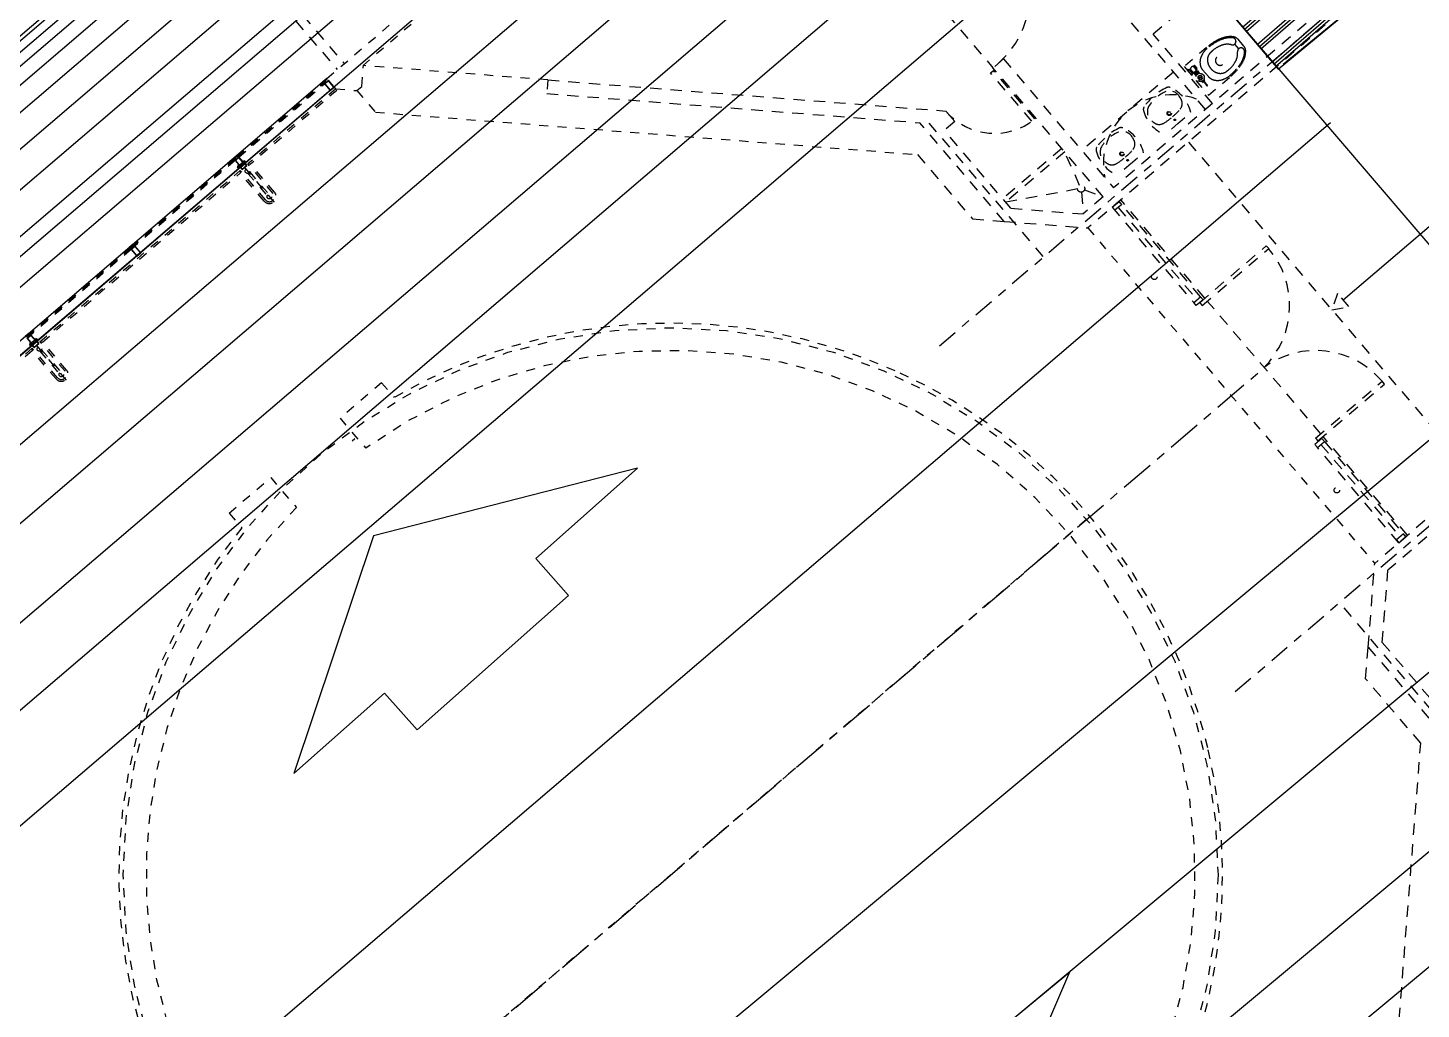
# Model space of a CAD drawing. Extents: x 146 to 670, y 614 to 806.
# Drawn here: x 386.32 to 401.59, y 717.83 to 728.59 of the extents above; entities that cross this region are included whole.
import ezdxf

# ---------------------------------------------------------------- set-up
doc = ezdxf.new("R2010")
doc.units = 0
doc.header["$LTSCALE"] = 0.5
doc.header["$MEASUREMENT"] = 0
for name, pattern in [('CENTER2', [1.125, 0.75, -0.125, 0.125, -0.125]), ('DASHED2', [0.375, 0.25, -0.125]), ('HIDDEN', [0.375, 0.25, -0.125])]:
    doc.linetypes.add(name, pattern=pattern)
doc.layers.get('0').update_dxf_attribs({"linetype": 'CONTINUOUS'})
for name, color, linetype in [('2', 1, 'CONTINUOUS'), ('6', 7, 'CONTINUOUS'), ('9', 1, 'DASHED2'), ('EJES', 6, 'CENTER2'), ('paredes', 1, 'CONTINUOUS'), ('PROYECCIONES', 6, 'HIDDEN'), ('texturas', 6, 'CONTINUOUS'), ('ventanas', 1, 'CONTINUOUS'), ('vidrio', 6, 'CONTINUOUS')]:
    doc.layers.add(name, color=color, linetype=linetype)

# ---------------------------------------------------------------- blocks, each defined once
blk = doc.blocks.new('LAVATORIO_11')
at = {"color": 0, "linetype": 'ByBlock'}
for p, q in [((0.01, 0), (-0.27, 0)), ((0, 0), (0.291, 0))]:
    blk.add_line(p, q, dxfattribs=at)
for centre, radius in [((0.008, -0.217), 0.0358), ((0.008, -0.217), 0.0267), ((0.008, -0.077), 0.0128)]:
    blk.add_circle(centre, radius, dxfattribs=at)
for centre, radius, start, end in [((0.257, -0.272), 0.593, 152.6954, 205.5583), ((-0.236, -0.272), 0.593, 334.4417, 27.3056), ((-0.054, -0.329), 0.242, 152.91, 174.3342), ((-0.146, -0.297), 0.146, 99.4676, 147.8104), ((-0.023, -0.992), 0.852, 87.9529, 99.9832), ((0.033, -0.992), 0.852, 80.0168, 92.0471), ((0.157, -0.297), 0.146, 32.1896, 80.5324), ((0.065, -0.329), 0.242, 5.6658, 27.09), ((-0.108, -0.345), 0.191, 168.0413, 247.6653), ((0.119, -0.345), 0.191, 292.3347, 11.9587), ((-0.206, -0.49), 0.0809, 207.7138, 249.5405), ((0.01, 0.367), 0.964, 255.2815, 284.7185), ((0.005, 0.037), 0.589, 251.5778, 288.4222), ((0.227, -0.49), 0.0809, 290.4595, 332.2862)]:
    blk.add_arc(centre, radius, start, end, dxfattribs=at)
blk = doc.blocks.new('WC-F1-P')
blk.add_line((-1.35, -23.32), (1.35, -23.32))
for points in [[(-8.25, -12.88, 0.049648), (-7.73, -18.09, 0.06346), (-6.42, -21.98, 0.103485), (-4.1, -24.97, 0.178458), (-2, -25.75), (2, -25.75, 0.178458), (4.1, -24.97, 0.103485), (6.42, -21.98, 0.06346), (7.73, -18.09, 0.049648), (8.25, -12.88), (8.25, 0), (-8.25, 0)], [(3.78, -24.59, 0.103485), (5.97, -21.76, 0.06346), (7.24, -17.99, 0.049648), (7.75, -12.88, 0.075858), (7.29, -9.87, 0.086069), (6.07, -7.49, 0.105985), (4.11, -5.79, 0.126201), (2, -5.25), (-2, -5.25, 0.126201), (-4.11, -5.79, 0.105985), (-6.07, -7.49, 0.086069), (-7.29, -9.87, 0.075858), (-7.75, -12.88, 0.049648), (-7.24, -17.99, 0.06346), (-5.97, -21.76, 0.103485), (-3.78, -24.59, 0.097511), (-3.21, -24.83, 0.09808), (-2.6, -24.84, 0.098895), (-2.04, -24.61, 0.099479), (-1.61, -24.18, 0.099479), (-1.38, -23.62, 0.098895), (-1.38, -23.01, 0.09808), (-1.62, -22.45, 0.097511), (-2.05, -22.02, -0.102445), (-3.86, -20.17, -0.077884), (-5.02, -17.55, -0.065096), (-5.46, -14.15, -0.024284), (-5.4, -12.88, -0.115331), (-5.01, -11.19, -0.103946), (-3.82, -9.68, -0.091071), (-2.11, -8.71, -0.083675), (0, -8.35, -0.083675), (2.11, -8.71, -0.091071), (3.82, -9.68, -0.103946), (5.01, -11.19, -0.115331), (5.4, -12.88, -0.024284), (5.46, -14.15, -0.065096), (5.02, -17.55, -0.077884), (3.86, -20.17, -0.102445), (2.05, -22.02, 0.097511), (1.62, -22.45, 0.09808), (1.38, -23.01, 0.098895), (1.38, -23.62, 0.099479), (1.61, -24.18, 0.099479), (2.04, -24.61, 0.098895), (2.6, -24.84, 0.09808), (3.21, -24.83, 0.097511)]]:
    blk.add_lwpolyline(points, format="xyb", close=True)
blk.add_lwpolyline([(-2, -13.44, -0.111064), (-1.85, -12.78, -0.102841), (-1.41, -12.2, -0.093011), (-0.78, -11.83, -0.087082), (0, -11.69, -0.087082), (0.78, -11.83, -0.093011), (1.41, -12.2, -0.102841), (1.85, -12.78, -0.111064), (2, -13.44, -0.111064)], format="xyb")
blk.add_circle((0, -2.3), 1)
blk = doc.blocks.new('FVALV1-P')
for p, q in [((-2.38, 0.12), (-4.62, 0.12)), ((-2.26, 0.62), (-2.26, -0.62)), ((-2.26, 0.62), (-1.64, 0.62)), ((1.44, 0.99), (1.92, 0.99)), ((1.92, 0.99), (1.92, -0.99)), ((1.92, 0.87), (2.42, 0.87)), ((2.92, 0.99), (2.42, 0.99)), ((2.42, 0.99), (2.42, -0.99)), ((2.92, 0), (2.42, 0)), ((2.92, 0.99), (2.92, -0.99)), ((2.92, 0.87), (5.75, 0.87)), ((6.25, 2.25), (3.25, 2.25)), ((3.25, 2.25), (3.25, 1.75)), ((3.75, 1.61), (3.75, 0.87)), ((3.88, 1.58), (3.88, 1.12)), ((4, 0.99), (4.5, 0.99)), ((4.62, 1.5), (4.62, 1.12)), ((4.88, 1.5), (4.88, 1.12)), ((5, 0.99), (5.5, 0.99)), ((5.62, 1.58), (5.62, 1.12)), ((5.75, 1.61), (5.75, 0.87)), ((6.25, 2.25), (6.25, 1.75)), ((-2.38, -0.13), (-4.62, -0.13)), ((-2.26, -0.62), (-1.64, -0.62)), ((1.44, -0.99), (1.92, -0.99)), ((1.92, -0.87), (2.42, -0.87)), ((2.92, -0.99), (2.42, -0.99)), ((2.92, -0.87), (5.75, -0.87)), ((3.75, -0.87), (3.75, -1.37)), ((3.88, -1.24), (3.88, -1.43)), ((4, -1.12), (4.5, -1.12)), ((4.62, -1.24), (4.62, -1.61)), ((4.88, -1.24), (4.88, -1.61)), ((5, -1.12), (5.5, -1.12)), ((5.62, -1.24), (5.62, -1.43)), ((5.75, -0.87), (5.75, -1.37))]:
    blk.add_line(p, q)
blk.add_lwpolyline([(1, 0), (0.5, 0.87), (-0.5, 0.87), (-1, 0), (-0.5, -0.87), (0.5, -0.87)], close=True)
for radius in [1.75, 1, 0.342]:
    blk.add_circle((0, 0), radius)
for centre, radius, start, end in [((-4.62, 0), 0.125, 90, 270), ((-2.38, 0.25), 0.125, 270, 360), ((4.75, 6.13), 4.63, 251.07536, 288.92464), ((5.12, 0), 1.63, 147.79577, 212.20423), ((4, 1.12), 0.125, 180, 270), ((4.5, 1.12), 0.125, 270, 360), ((5, 1.12), 0.125, 180, 270), ((5.5, 1.12), 0.125, 270, 360), ((4.38, 0), 1.62, 327.79517, 32.20483), ((-2.38, -0.25), 0.125, 0, 90), ((4.75, 0.51), 2.12, 241.92751, 298.07249), ((4, -1.24), 0.125, 90, 180), ((4.5, -1.24), 0.125, 0, 90), ((5, -1.24), 0.125, 90, 180), ((5.5, -1.24), 0.125, 0, 90)]:
    blk.add_arc(centre, radius, start, end)
blk = doc.blocks.new('fluxometro')
at = {"xscale": 0.02499999999997726, "yscale": 0.02499999999997726, "zscale": 0.025, "rotation": 180}
for name, p in [('WC-F1-P', (0, 0)), ('FVALV1-P', (0, 0.058))]:
    blk.add_blockref(name, p, dxfattribs=at)
blk = doc.blocks.new('apoymuro-cortina')
at = {"layer": 'vidrio', "color": 1, "linetype": 'Continuous'}
for p, q in [((0, 0), (-0.099, 0)), ((0, -0.057), (0, 0)), ((-0.125, -0.001), (-0.125, -0.057)), ((-0.119, 0), (-0.124, 0)), ((-0.124, -0.057), (-0.119, -0.057)), ((-0.122, -0.01), (-0.122, -0.003)), ((-0.122, -0.032), (-0.122, -0.013)), ((-0.096, -0.032), (-0.122, -0.032)), ((-0.122, -0.035), (-0.096, -0.035)), ((-0.122, -0.044), (-0.122, -0.035)), ((-0.122, -0.054), (-0.122, -0.048)), ((-0.121, -0.003), (-0.12, -0.003)), ((-0.12, -0.01), (-0.121, -0.01)), ((-0.121, -0.013), (-0.119, -0.013)), ((-0.119, -0.045), (-0.121, -0.045)), ((-0.121, -0.047), (-0.12, -0.047)), ((-0.12, -0.055), (-0.121, -0.055)), ((-0.12, -0.003), (-0.12, -0.004)), ((-0.12, -0.009), (-0.12, -0.01)), ((-0.12, -0.047), (-0.12, -0.048)), ((-0.12, -0.054), (-0.12, -0.055)), ((-0.119, -0.004), (-0.119, -0.001)), ((-0.119, -0.012), (-0.119, -0.009)), ((-0.119, -0.048), (-0.119, -0.045)), ((-0.119, -0.057), (-0.119, -0.054)), ((-0.1, -0.001), (-0.1, -0.004)), ((-0.1, -0.009), (-0.1, -0.012)), ((-0.1, -0.045), (-0.1, -0.048)), ((-0.1, -0.054), (-0.1, -0.057)), ((-0.099, -0.013), (-0.097, -0.013)), ((-0.097, -0.045), (-0.099, -0.045)), ((-0.099, -0.057), (-0.094, -0.057)), ((-0.098, -0.003), (-0.097, -0.003)), ((-0.098, -0.004), (-0.098, -0.003)), ((-0.098, -0.01), (-0.098, -0.009)), ((-0.097, -0.01), (-0.098, -0.01)), ((-0.098, -0.047), (-0.097, -0.047)), ((-0.098, -0.048), (-0.098, -0.047)), ((-0.098, -0.055), (-0.098, -0.054)), ((-0.097, -0.055), (-0.098, -0.055)), ((-0.096, -0.003), (-0.096, -0.01)), ((-0.096, -0.013), (-0.096, -0.032)), ((-0.096, -0.035), (-0.096, -0.044)), ((-0.096, -0.048), (-0.096, -0.054)), ((-0.094, -0.057), (0, -0.057)), ((-0.093, -0.003), (-0.093, -0.054)), ((-0.004, -0.003), (-0.093, -0.003)), ((-0.093, -0.055), (-0.004, -0.055)), ((-0.003, -0.054), (-0.003, -0.003))]:
    blk.add_line(p, q, dxfattribs=at)
at = {"layer": 'vidrio', "linetype": 'Continuous'}
for p, q in [((-0.04, 0.002), (-0.04, 0.005)), ((-0.04, 0.005), (0.031, 0.005)), ((0.027, 0.002), (-0.04, 0.002)), ((-0.032, 0.006), (-0.032, 0.008)), ((-0.032, 0.008), (-0.006, 0.008)), ((-0.006, 0.006), (-0.032, 0.006)), ((-0.009, 0.01), (-0.029, 0.01)), ((-0.029, 0.01), (-0.029, 0.008)), ((-0.029, 0.008), (-0.009, 0.008)), ((-0.028, 0.011), (-0.028, 0.02)), ((-0.026, 0.021), (-0.011, 0.021)), ((-0.011, 0.011), (-0.026, 0.011)), ((-0.024, 0.02), (-0.024, 0.011)), ((-0.015, 0.021), (-0.023, 0.021)), ((-0.014, 0.011), (-0.014, 0.02)), ((-0.009, 0.02), (-0.009, 0.011)), ((-0.009, 0.008), (-0.009, 0.01)), ((-0.006, 0.008), (-0.006, 0.006)), ((0.027, -0.059), (0.027, 0.002)), ((0.031, -0.063), (0.031, 0.005)), ((-0.105, -0.044), (-0.113, -0.044)), ((-0.04, -0.059), (0.027, -0.059)), ((-0.04, -0.063), (-0.04, -0.059)), ((0.031, -0.063), (-0.04, -0.063)), ((-0.032, -0.063), (-0.032, -0.065)), ((-0.006, -0.063), (-0.032, -0.063)), ((-0.032, -0.065), (-0.006, -0.065)), ((-0.029, -0.068), (-0.029, -0.065)), ((-0.029, -0.065), (-0.009, -0.065)), ((-0.009, -0.068), (-0.029, -0.068)), ((-0.028, -0.069), (-0.028, -0.078)), ((-0.011, -0.068), (-0.026, -0.068)), ((-0.026, -0.078), (-0.011, -0.078)), ((-0.013, -0.005), (-0.025, -0.005)), ((-0.025, -0.005), (-0.025, -0.052)), ((-0.025, -0.052), (-0.013, -0.052)), ((-0.025, -0.083), (-0.025, -0.078)), ((-0.013, -0.079), (-0.025, -0.079)), ((-0.013, -0.081), (-0.025, -0.081)), ((-0.025, -0.083), (-0.024, -0.084)), ((-0.013, -0.083), (-0.025, -0.083)), ((-0.024, -0.078), (-0.024, -0.069)), ((-0.014, -0.084), (-0.024, -0.084)), ((-0.015, -0.078), (-0.023, -0.078)), ((-0.015, -0.08), (-0.023, -0.08)), ((-0.015, -0.082), (-0.023, -0.082)), ((-0.019, -0.084), (-0.019, -0.084)), ((-0.014, -0.069), (-0.014, -0.078)), ((-0.013, -0.083), (-0.014, -0.084)), ((-0.013, -0.052), (-0.013, -0.005)), ((-0.013, -0.083), (-0.013, -0.078)), ((-0.009, -0.065), (-0.009, -0.068)), ((-0.009, -0.078), (-0.009, -0.069)), ((-0.006, -0.065), (-0.006, -0.063))]:
    blk.add_line(p, q, dxfattribs=at)
at = {"layer": 'vidrio', "color": 1, "linetype": 'Continuous', "extrusion": (0, 0, -1)}
for centre, major_axis, start_param, end_param in [((-0.099, -0.001), (0.000451, -0.000451), 2.356194, 3.926991), ((-0.124, -0.001), (0.000451, -0.000451), 2.356194, 3.926991), ((-0.124, -0.057), (0.000451, 0.000451), 2.356194, 3.926991), ((-0.121, -0.003), (0.000451, -0.000451), 2.356194, 3.926991), ((-0.121, -0.01), (0.000451, 0.000451), 2.356194, 3.926991), ((-0.121, -0.013), (0.000451, -0.000451), 2.356194, 3.926991), ((-0.121, -0.044), (0.000451, 0.000451), 2.356194, 3.926991), ((-0.121, -0.048), (0.000451, -0.000451), 2.356194, 3.926991), ((-0.121, -0.054), (0.000451, 0.000451), 2.356194, 3.926991), ((-0.119, -0.004), (0.000451, 0.000451), 2.356194, 3.926991), ((-0.119, -0.009), (0.000451, -0.000451), 2.356194, 3.926991), ((-0.119, -0.048), (0.000451, 0.000451), 2.356194, 3.926991), ((-0.119, -0.054), (0.000451, -0.000451), 2.356194, 3.926991), ((-0.119, -0.001), (0.000451, -0.000451), 3.926991, 5.497787), ((-0.119, -0.004), (0.000451, -0.000451), -0.785398, 0.785398), ((-0.119, -0.009), (0.000451, -0.000451), 3.926991, 5.497787), ((-0.119, -0.012), (0.000451, -0.000451), -0.785398, 0.785398), ((-0.119, -0.045), (0.000451, -0.000451), 3.926991, 5.497787), ((-0.119, -0.048), (0.000451, -0.000451), -0.785398, 0.785398), ((-0.119, -0.054), (0.000451, -0.000451), 3.926991, 5.497787), ((-0.119, -0.057), (0.000451, -0.000451), -0.785398, 0.785398), ((-0.099, -0.004), (0.000451, 0.000451), 2.356194, 3.926991), ((-0.099, -0.009), (0.000451, -0.000451), 2.356194, 3.926991), ((-0.099, -0.012), (0.000451, 0.000451), 2.356194, 3.926991), ((-0.099, -0.045), (0.000451, -0.000451), 2.356194, 3.926991), ((-0.099, -0.048), (0.000451, 0.000451), 2.356194, 3.926991), ((-0.099, -0.054), (0.000451, -0.000451), 2.356194, 3.926991), ((-0.099, -0.057), (0.000451, 0.000451), 2.356194, 3.926991), ((-0.099, -0.004), (0.000451, -0.000451), -0.785398, 0.785398), ((-0.099, -0.009), (0.000451, -0.000451), 3.926991, 5.497787), ((-0.099, -0.048), (0.000451, -0.000451), -0.785398, 0.785398), ((-0.099, -0.054), (0.000451, -0.000451), 3.926991, 5.497787), ((-0.097, -0.003), (0.000451, 0.000451), 5.497787, 7.068583), ((-0.097, -0.01), (0.000451, -0.000451), -0.785398, 0.785398), ((-0.097, -0.013), (0.000451, -0.000451), 3.926991, 5.497787), ((-0.097, -0.044), (0.000451, -0.000451), -0.785398, 0.785398), ((-0.097, -0.048), (0.000451, 0.000451), 5.497787, 7.068583), ((-0.093, -0.003), (0.000361, 0.000361), 3.926991, 5.497787), ((-0.093, -0.054), (0.000361, 0.000361), 2.356194, 3.926991)]:
    blk.add_ellipse(centre, major_axis=major_axis, ratio=1, start_param=start_param, end_param=end_param, dxfattribs=at)
at = {"layer": 'vidrio', "linetype": 'Continuous', "extrusion": (0, 0, -1)}
for centre, major_axis, start_param, end_param in [((-0.026, 0.016), (0.00325, -0.00325), 3.399063, 4.454918), ((-0.026, 0.015), (0.00325, -0.00325), 0.257471, 1.313326), ((-0.019, 0), (0.0144, -0.0144), 3.678281, 4.175701), ((-0.019, 0.031), (0.0144, 0.0144), 2.107484, 2.604904), ((-0.011, 0.016), (0.00325, -0.00325), 3.399063, 4.454918), ((-0.011, 0.015), (0.00325, -0.00325), 0.257471, 1.313326), ((-0.026, -0.073), (0.00325, 0.00325), 4.96986, 6.025715), ((-0.026, -0.074), (0.00325, 0.00325), 1.828267, 2.884122), ((-0.019, -0.088), (0.0144, 0.0144), 5.249077, 5.746497), ((-0.019, -0.058), (0.0144, -0.0144), 0.536688, 1.034108), ((-0.011, -0.073), (0.00325, 0.00325), 4.96986, 6.025715), ((-0.011, -0.074), (0.00325, 0.00325), 1.828267, 2.884122)]:
    blk.add_ellipse(centre, major_axis=major_axis, ratio=1, start_param=start_param, end_param=end_param, dxfattribs=at)
at = {"layer": 'vidrio', "color": 5, "linetype": 'Continuous', "extrusion": (0, 0, -1)}
for centre, major_axis, start_param, end_param in [((-0.004, -0.003), (0.000361, -0.000361), 3.926991, 5.497787), ((-0.004, -0.054), (0.000361, 0.000361), 0.785398, 2.356194)]:
    blk.add_ellipse(centre, major_axis=major_axis, ratio=1, start_param=start_param, end_param=end_param, dxfattribs=at)

msp = doc.modelspace()

# ---------------------------------------------------------------- hatches: boundary and pattern name
at = {"layer": '2'}
h = msp.add_hatch(dxfattribs=at)
h.set_pattern_fill('PLAST', color=256, angle=41, style=0)
h.set_pattern_definition([(41, (2011.3339, -735.46188), (-0.164014757, 0.188677395), []), (41, (2011.3134, -735.4383), (-0.164014757, 0.188677395), []), (41, (2011.2929, -735.4147), (-0.164014757, 0.188677395), [])])
h.paths.add_polyline_path([(397.943, 731.966), (398.392, 731.476), (398.193, 731.294), (398.942, 730.476), (399.141, 730.658), (399.645, 730.108), (399.253, 731.549)], flags=16)
edge = h.paths.add_edge_path()
edge.add_line((401.781, 729.609), (397.724, 734.368))
edge.add_line((397.724, 734.368), (395.99, 732.882))
edge.add_line((395.99, 732.882), (400.02, 728.136))
edge.add_line((400.02, 728.136), (401.781, 729.596))

# ---------------------------------------------------------------- linework, layer by layer
at = {"layer": '2', "ltscale": 2}
for p, q in [((394.035, 735.171, -1221.5), (377.602, 721.121, -1221.5)), ((394.057, 735.137, -1221.5), (377.624, 721.086, -1221.5)), ((394.126, 735.072, -1221.5), (377.692, 721.022, -1221.5)), ((394.149, 734.938, -1221.5), (377.716, 720.888, -1221.5)), ((394.315, 734.872, -1221.5), (377.882, 720.822, -1221.5)), ((394.432, 734.673, -1221.5), (377.998, 720.622, -1221.5)), ((394.631, 734.44, -1221.5), (378.198, 720.39, -1221.5)), ((394.863, 734.191, -1221.5), (378.43, 720.141, -1221.5)), ((395.129, 733.909, -1221.5), (378.696, 719.859, -1221.5)), ((395.412, 733.593, -1221.5), (378.978, 719.543, -1221.5)), ((395.777, 733.162, -1221.5), (379.344, 719.111, -1221.5)), ((396.225, 732.564, -1221.5), (379.792, 718.514, -1221.5)), ((396.69, 732.099, -1221.5), (380.257, 718.049, -1221.5)), ((397.172, 731.418, -1221.5), (380.739, 717.368, -1221.5)), ((397.67, 730.887, -1221.5), (381.237, 716.837, -1221.5)), ((398.318, 730.173, -1221.5), (381.885, 716.123, -1221.5)), ((400.594, 727.55, -1221.5), (384.161, 713.499, -1221.5)), ((402.765, 724.976, -1221.5), (386.151, 711.14, -1221.5)), ((404.026, 723.481, -1221.5), (387.412, 709.645, -1221.5)), ((405.018, 722.342, -1221.5), (388.404, 708.506, -1221.5)), ((405.563, 721.534, -1221.5), (388.949, 707.697, -1221.5))]:
    msp.add_line(p, q, dxfattribs=at)
at = {"layer": '2'}
msp.add_lwpolyline([(401.781, 729.609), (397.724, 734.368), (395.99, 732.882), (400.02, 728.136), (401.781, 729.596)], dxfattribs=at)
at = {"layer": '6', "ltscale": 2}
msp.add_line((409.306, 717.291, -1221.5), (393.964, 735.234, -1221.5), dxfattribs=at)
msp.add_lwpolyline([(395.981, 732.902), (397.718, 734.378), (401.812, 729.612), (400.076, 728.187)], dxfattribs=at)
at = {"layer": '6'}
for points in [[(389.233, 720.415), (390.225, 721.297), (390.583, 720.894), (392.241, 722.368), (391.883, 722.771), (392.999, 723.762), (390.106, 723.022), (389.233, 720.415)], [(393.849, 715.029), (394.872, 715.874), (394.529, 716.29), (396.239, 717.703), (396.583, 717.288), (397.733, 718.239), (396.559, 715.493), (393.849, 715.029)]]:
    msp.add_lwpolyline(points, dxfattribs=at)
at = {"layer": '9', "ltscale": 0.8}
for p, q in [((389.594, 728.035, -1221.5), (391.685, 729.822, -1221.5)), ((391.735, 729.668, -1221.5), (389.995, 728.181, -1221.5)), ((389.977, 727.948, -1221.5), (389.995, 728.181, -1221.5)), ((392.015, 728.019, -1221.5), (389.995, 728.177, -1221.5)), ((389.593, 728.034, -1221.5), (389.55, 727.998, -1221.5)), ((389.562, 728.004, -1221.5), (389.569, 728.01, -1221.5)), ((389.569, 728.01, -1221.5), (389.586, 727.99, -1221.5)), ((389.571, 728.012, -1221.5), (389.585, 728.024, -1221.5)), ((389.588, 727.992, -1221.5), (389.571, 728.012, -1221.5)), ((389.612, 728.008, -1221.5), (389.573, 727.975, -1221.5)), ((389.586, 728.024, -1221.5), (389.588, 728.022, -1221.5)), ((389.588, 728.026, -1221.5), (389.593, 728.03, -1221.5)), ((389.589, 728.024, -1221.5), (389.588, 728.025, -1221.5)), ((389.59, 728.025, -1221.5), (389.589, 728.024, -1221.5)), ((389.589, 728.022, -1221.5), (389.591, 728.024, -1221.5)), ((389.691, 727.921, -1221.5), (389.594, 728.035, -1221.5)), ((389.597, 728.03, -1221.5), (389.594, 728.034, -1221.5)), ((389.594, 728.03, -1221.5), (389.595, 728.029, -1221.5)), ((389.595, 728.029, -1221.5), (389.594, 728.028, -1221.5)), ((389.595, 728.027, -1221.5), (389.597, 728.029, -1221.5)), ((389.603, 728.009, -1221.5), (389.601, 728.007, -1221.5)), ((389.601, 728.006, -1221.5), (389.602, 728.005, -1221.5)), ((389.603, 728.008, -1221.5), (389.604, 728.008, -1221.5)), ((389.604, 728.007, -1221.5), (389.603, 728.008, -1221.5)), ((389.61, 728.011, -1221.5), (389.605, 728.007, -1221.5)), ((389.61, 728.015, -1221.5), (389.607, 728.013, -1221.5)), ((389.608, 728.012, -1221.5), (389.609, 728.013, -1221.5)), ((389.609, 728.013, -1221.5), (389.61, 728.012, -1221.5)), ((389.675, 727.94, -1221.5), (389.611, 728.015, -1221.5)), ((389.67, 727.94, -1221.5), (389.613, 728.008, -1221.5)), ((392.015, 728.019, -1221.5), (392.003, 727.87, -1221.5)), ((388.609, 727.177, -1221.5), (389.568, 727.997, -1221.5)), ((388.611, 727.174, -1221.5), (389.571, 727.994, -1221.5)), ((388.614, 727.171, -1221.5), (389.573, 727.991, -1221.5)), ((388.63, 727.173, -1221.5), (389.569, 727.976, -1221.5)), ((389.691, 727.921, -1221.5), (388.729, 727.098, -1221.5)), ((389.704, 727.905, -1221.5), (388.757, 727.096, -1221.5)), ((389.55, 727.997, -1221.5), (389.554, 727.993, -1221.5)), ((389.554, 727.997, -1221.5), (389.559, 728.001, -1221.5)), ((389.555, 727.995, -1221.5), (389.554, 727.996, -1221.5)), ((389.556, 727.996, -1221.5), (389.555, 727.995, -1221.5)), ((389.555, 727.993, -1221.5), (389.557, 727.995, -1221.5)), ((389.56, 728.001, -1221.5), (389.561, 728, -1221.5)), ((389.561, 728, -1221.5), (389.56, 727.999, -1221.5)), ((389.561, 727.998, -1221.5), (389.563, 728, -1221.5)), ((389.563, 728.001, -1221.5), (389.562, 728.003, -1221.5)), ((389.569, 727.98, -1221.5), (389.567, 727.978, -1221.5)), ((389.567, 727.977, -1221.5), (389.57, 727.974, -1221.5)), ((389.573, 727.991, -1221.5), (389.568, 727.997, -1221.5)), ((389.569, 727.979, -1221.5), (389.57, 727.979, -1221.5)), ((389.57, 727.978, -1221.5), (389.569, 727.979, -1221.5)), ((389.57, 727.974, -1221.5), (389.631, 727.902, -1221.5)), ((389.576, 727.982, -1221.5), (389.571, 727.977, -1221.5)), ((389.576, 727.986, -1221.5), (389.573, 727.984, -1221.5)), ((389.573, 727.975, -1221.5), (389.631, 727.907, -1221.5)), ((389.574, 727.983, -1221.5), (389.575, 727.984, -1221.5)), ((389.575, 727.984, -1221.5), (389.576, 727.983, -1221.5)), ((389.578, 727.984, -1221.5), (389.577, 727.986, -1221.5)), ((389.586, 727.99, -1221.5), (389.579, 727.984, -1221.5)), ((389.602, 728.004, -1221.5), (389.588, 727.992, -1221.5)), ((389.631, 727.902, -1221.5), (389.675, 727.94, -1221.5)), ((389.632, 727.907, -1221.5), (389.67, 727.94, -1221.5)), ((389.691, 727.921, -1221.5), (389.923, 727.902, -1221.5)), ((389.923, 727.902, -1221.5), (389.977, 727.948, -1221.5)), ((389.923, 727.902, -1221.5), (390.126, 727.665, -1221.5)), ((388.586, 727.158, -1221.5), (387.462, 726.197, -1221.5)), ((388.588, 727.155, -1221.5), (387.464, 726.193, -1221.5)), ((388.591, 727.151, -1221.5), (387.467, 726.19, -1221.5)), ((388.587, 727.136, -1221.5), (387.49, 726.198, -1221.5)), ((388.609, 727.177, -1221.5), (388.614, 727.171, -1221.5)), ((389.005, 726.775, -1221.5), (388.729, 727.098, -1221.5)), ((388.729, 727.098, -1221.5), (388.757, 727.096, -1221.5)), ((389.02, 726.788, -1221.5), (388.757, 727.096, -1221.5)), ((386.449, 725.148, -1221.5), (388.645, 727.027, -1221.5)), ((386.477, 725.146, -1221.5), (388.643, 726.998, -1221.5)), ((388.645, 727.027, -1221.5), (388.643, 726.998, -1221.5)), ((388.906, 726.691, -1221.5), (388.643, 726.998, -1221.5)), ((388.922, 726.704, -1221.5), (388.645, 727.027, -1221.5)), ((388.691, 727.058, -1221.5), (389.023, 726.67, -1221.5)), ((388.728, 726.995, -1221.5), (388.94, 726.748, -1221.5)), ((388.747, 727.012, -1221.5), (388.959, 726.764, -1221.5)), ((397.935, 726.396, -1221.5), (401.079, 722.718, -1221.5)), ((387.446, 726.183, -1221.5), (386.322, 725.222, -1221.5)), ((387.448, 726.18, -1221.5), (386.324, 725.219, -1221.5)), ((387.451, 726.177, -1221.5), (386.327, 725.216, -1221.5)), ((387.471, 726.22, -1221.5), (387.428, 726.183, -1221.5)), ((387.428, 726.182, -1221.5), (387.432, 726.179, -1221.5)), ((387.432, 726.183, -1221.5), (387.437, 726.187, -1221.5)), ((387.433, 726.181, -1221.5), (387.432, 726.182, -1221.5)), ((387.432, 726.178, -1221.5), (387.435, 726.181, -1221.5)), ((387.434, 726.181, -1221.5), (387.433, 726.181, -1221.5)), ((387.438, 726.187, -1221.5), (387.439, 726.186, -1221.5)), ((387.439, 726.186, -1221.5), (387.438, 726.185, -1221.5)), ((387.439, 726.184, -1221.5), (387.441, 726.186, -1221.5)), ((387.44, 726.189, -1221.5), (387.447, 726.195, -1221.5)), ((387.441, 726.187, -1221.5), (387.44, 726.188, -1221.5)), ((387.451, 726.177, -1221.5), (387.446, 726.183, -1221.5)), ((387.447, 726.195, -1221.5), (387.464, 726.176, -1221.5)), ((387.449, 726.197, -1221.5), (387.463, 726.209, -1221.5)), ((387.466, 726.177, -1221.5), (387.449, 726.197, -1221.5)), ((387.49, 726.194, -1221.5), (387.451, 726.161, -1221.5)), ((387.464, 726.176, -1221.5), (387.457, 726.17, -1221.5)), ((387.462, 726.197, -1221.5), (387.467, 726.19, -1221.5)), ((387.464, 726.209, -1221.5), (387.465, 726.208, -1221.5)), ((387.466, 726.212, -1221.5), (387.471, 726.216, -1221.5)), ((387.467, 726.21, -1221.5), (387.466, 726.211, -1221.5)), ((387.466, 726.207, -1221.5), (387.469, 726.21, -1221.5)), ((387.48, 726.19, -1221.5), (387.466, 726.177, -1221.5)), ((387.468, 726.211, -1221.5), (387.467, 726.21, -1221.5)), ((387.475, 726.216, -1221.5), (387.472, 726.22, -1221.5)), ((387.472, 726.216, -1221.5), (387.473, 726.215, -1221.5)), ((387.473, 726.215, -1221.5), (387.472, 726.214, -1221.5)), ((387.473, 726.213, -1221.5), (387.475, 726.215, -1221.5)), ((387.481, 726.195, -1221.5), (387.479, 726.193, -1221.5)), ((387.479, 726.192, -1221.5), (387.48, 726.19, -1221.5)), ((387.481, 726.193, -1221.5), (387.482, 726.194, -1221.5)), ((387.482, 726.192, -1221.5), (387.481, 726.193, -1221.5)), ((387.488, 726.196, -1221.5), (387.483, 726.192, -1221.5)), ((387.488, 726.2, -1221.5), (387.485, 726.198, -1221.5)), ((387.486, 726.197, -1221.5), (387.487, 726.198, -1221.5)), ((387.487, 726.198, -1221.5), (387.488, 726.197, -1221.5)), ((387.553, 726.125, -1221.5), (387.488, 726.2, -1221.5)), ((387.548, 726.126, -1221.5), (387.49, 726.194, -1221.5)), ((387.447, 726.161, -1221.5), (386.35, 725.223, -1221.5)), ((387.447, 726.166, -1221.5), (387.445, 726.164, -1221.5)), ((387.445, 726.163, -1221.5), (387.448, 726.159, -1221.5)), ((387.447, 726.164, -1221.5), (387.448, 726.165, -1221.5)), ((387.448, 726.163, -1221.5), (387.447, 726.164, -1221.5)), ((387.448, 726.159, -1221.5), (387.509, 726.088, -1221.5)), ((387.454, 726.167, -1221.5), (387.449, 726.163, -1221.5)), ((387.454, 726.171, -1221.5), (387.451, 726.169, -1221.5)), ((387.451, 726.16, -1221.5), (387.509, 726.092, -1221.5)), ((387.452, 726.168, -1221.5), (387.453, 726.169, -1221.5)), ((387.453, 726.169, -1221.5), (387.454, 726.168, -1221.5)), ((387.456, 726.17, -1221.5), (387.454, 726.171, -1221.5)), ((387.509, 726.088, -1221.5), (387.553, 726.125, -1221.5)), ((387.51, 726.092, -1221.5), (387.548, 726.125, -1221.5)), ((399.161, 725.577, -1221.5), (399.187, 725.547, -1221.5)), ((386.322, 725.222, -1221.5), (386.327, 725.216, -1221.5)), ((386.411, 725.108, -1221.5), (386.742, 724.72, -1221.5)), ((386.725, 724.825, -1221.5), (386.449, 725.148, -1221.5)), ((386.449, 725.148, -1221.5), (386.477, 725.146, -1221.5)), ((386.74, 724.838, -1221.5), (386.477, 725.146, -1221.5)), ((386.365, 725.077, -1221.5), (384.169, 723.199, -1221.5)), ((386.363, 725.049, -1221.5), (384.197, 723.197, -1221.5)), ((386.365, 725.077, -1221.5), (386.363, 725.049, -1221.5)), ((386.626, 724.741, -1221.5), (386.363, 725.049, -1221.5)), ((386.641, 724.754, -1221.5), (386.365, 725.077, -1221.5)), ((386.448, 725.046, -1221.5), (386.66, 724.798, -1221.5)), ((386.467, 725.062, -1221.5), (386.679, 724.814, -1221.5)), ((390.194, 724.7, -1221.5), (389.738, 724.31, -1221.5)), ((390.194, 724.7, -1221.5), (390.332, 724.539, -1221.5)), ((389.738, 724.31, -1221.5), (390.019, 723.982, -1221.5)), ((389.902, 724.085, -1221.5), (389.872, 724.059, -1221.5)), ((388.522, 723.27, -1221.5), (388.978, 723.66, -1221.5)), ((388.978, 723.66, -1221.5), (389.259, 723.332, -1221.5)), ((388.522, 723.27, -1221.5), (388.66, 723.11, -1221.5)), ((397.922, 723.202, -1221.5), (388.801, 715.404, -1221.5))]:
    msp.add_line(p, q, dxfattribs=at)
at = {"layer": '9'}
for p, q in [((401.735, 729.645, -1221.5), (397.935, 726.396, -1221.5)), ((401.524, 729.662, -1221.5), (398.217, 726.835, -1221.5)), ((399.259, 729.041, -1221.5), (398.651, 728.521, -1221.5)), ((396.245, 728.911, -1221.5), (396.895, 728.151, -1221.5)), ((399.225, 727.696, -1221.5), (398.217, 728.874, -1221.5)), ((399.301, 727.761, -1221.5), (398.651, 728.521, -1221.5)), ((397.009, 728.249, -1221.5), (396.895, 728.151, -1221.5)), ((397.009, 728.249, -1221.5), (398.217, 726.835, -1221.5)), ((392.015, 728.019, -1221.5), (396.378, 727.678, -1221.5)), ((396.868, 728.097, -1221.5), (396.899, 728.123, -1221.5)), ((397.322, 727.567, -1221.5), (396.868, 728.097, -1221.5)), ((398.103, 726.737, -1221.5), (396.895, 728.151, -1221.5)), ((397.354, 727.591, -1221.5), (396.899, 728.123, -1221.5)), ((398.874, 728.106, -1221.5), (397.867, 727.245, -1221.5)), ((392.003, 727.87, -1221.5), (396.093, 727.55, -1221.5)), ((397.018, 726.468, -1221.5), (396.093, 727.55, -1221.5)), ((397.445, 726.084, -1221.5), (396.191, 727.55, -1221.5)), ((396.476, 727.564, -1221.5), (396.362, 727.467, -1221.5)), ((396.476, 727.564, -1221.5), (396.378, 727.678, -1221.5)), ((397.092, 726.612, -1221.5), (396.362, 727.467, -1221.5)), ((397.649, 727.269, -1221.5), (397.003, 726.717, -1221.5)), ((399.037, 727.338, -1221.5), (402.181, 723.661, -1221.5)), ((396.066, 727.201, -1221.5), (396.67, 726.495, -1221.5)), ((397.681, 727.231, -1221.5), (397.035, 726.679, -1221.5)), ((397.845, 726.863, -1221.5), (397.681, 727.231, -1221.5)), ((397.822, 726.824, -1221.5), (397.035, 726.679, -1221.5)), ((397.865, 726.787, -1221.5), (397.885, 726.55, -1221.5)), ((397.898, 726.813, -1221.5), (398.103, 726.737, -1221.5)), ((398.103, 726.737, -1221.5), (397.885, 726.55, -1221.5)), ((399.171, 725.643, -1221.5), (398.277, 726.688, -1221.5)), ((399.218, 725.626, -1221.5), (398.296, 726.705, -1221.5)), ((396.67, 726.495, -1221.5), (397.018, 726.468, -1221.5)), ((397.092, 726.612, -1221.5), (397.885, 726.55, -1221.5)), ((398.201, 726.623, -1221.5), (399.095, 725.578, -1221.5)), ((398.268, 726.622, -1221.5), (399.133, 725.61, -1221.5)), ((397.018, 726.468, -1221.5), (397.935, 726.396, -1221.5)), ((399.161, 725.577, -1221.5), (399.891, 726.201, -1221.5)), ((399.891, 726.201, -1221.5), (399.917, 726.171, -1221.5)), ((399.187, 725.547, -1221.5), (399.917, 726.171, -1221.5)), ((404.88, 725.967, -1221.5), (401.079, 722.718, -1221.5)), ((400.488, 724.141, -1221.5), (399.244, 725.595, -1221.5)), ((400.431, 724.092, -1221.5), (401.161, 724.716, -1221.5)), ((400.457, 724.061, -1221.5), (401.187, 724.685, -1221.5)), ((401.187, 724.685, -1221.5), (401.161, 724.716, -1221.5)), ((400.431, 724.092, -1221.5), (400.457, 724.061, -1221.5)), ((401.44, 723.027, -1221.5), (400.514, 724.11, -1221.5)), ((400.528, 724.056, -1221.5), (401.421, 723.011, -1221.5)), ((401.345, 722.946, -1221.5), (400.452, 723.991, -1221.5)), ((400.49, 724.023, -1221.5), (401.355, 723.012, -1221.5)), ((402.165, 723.449, -1221.5), (401.224, 722.645, -1221.5)), ((401.008, 721.802, -1221.5), (401.079, 722.718, -1221.5)), ((401.162, 721.852, -1221.5), (401.224, 722.645, -1221.5)), ((400.74, 722.231, -1221.5), (402.358, 720.337, -1221.5)), ((400.98, 721.453, -1221.5), (401.008, 721.802, -1221.5)), ((401.008, 721.802, -1221.5), (401.933, 720.719, -1221.5)), ((401.162, 721.852, -1221.5), (402.019, 720.85, -1221.5)), ((401.584, 720.747, -1221.5), (400.98, 721.453, -1221.5)), ((401.12, 714.807, -1221.5), (401.584, 720.747, -1221.5))]:
    msp.add_line(p, q, dxfattribs=at)
at = {"layer": '9', "elevation": -1221.5}
for points in [[(398.23, 726.59), (398.201, 726.623), (398.277, 726.688), (398.306, 726.655)], [(400.609, 725.499), (400.795, 725.534), (400.672, 725.678)], [(400.423, 724.024), (400.452, 723.991), (400.528, 724.056), (400.499, 724.089)], [(401.317, 722.979), (401.345, 722.946), (401.421, 723.011), (401.393, 723.044)]]:
    msp.add_lwpolyline(points, close=True, dxfattribs=at)
at = {"layer": '9', "ltscale": 0.8, "elevation": -1221.5}
msp.add_lwpolyline([(399.123, 725.545), (399.095, 725.578), (399.171, 725.643), (399.199, 725.61)], close=True, dxfattribs=at)
at = {"layer": '9', "ltscale": 0.8}
for centre, radius in [((388.723, 727.02, -1221.5), 0.025), ((388.963, 726.739, -1221.5), 0.025), ((393.362, 719.303, -1221.5), 6), ((386.443, 725.07, -1221.5), 0.025), ((386.683, 724.79, -1221.5), 0.025)]:
    msp.add_circle(centre, radius, dxfattribs=at)
at = {"layer": '9'}
for centre, radius in [((397.861, 726.827, -1221.5), 0.0394), ((398.663, 725.861, -1221.5), 0.03), ((400.664, 723.521, -1221.5), 0.03)]:
    msp.add_circle(centre, radius, dxfattribs=at)
for centre, radius, start, end in [((396.312, 728.948, -1221.5), 0.984, 310.5036, 38.2651), ((398.863, 727.099, -1221.5), 0.758, 69.6135, 191.4465), ((396.91, 728.133, -1221.5), 0.7, 220.53, 309.3021), ((399.187, 725.547, -1221.5), 0.96, 315.0108, 40.53), ((400.431, 724.092, -1221.5), 0.96, 40.53, 126.0492)]:
    msp.add_arc(centre, radius, start, end, dxfattribs=at)
at = {"layer": '9', "ltscale": 0.8}
for centre, radius, start, end in [((388.963, 726.739, -1221.5), 0.075, 220.53, 40.53), ((388.963, 726.739, -1221.5), 0.055, 220.53, 40.53), ((393.362, 719.303, -1221.5), 6.05, 66.0006, 120.0543), ((393.362, 719.303, -1221.5), 5.75, 315.5185, 125.5415), ((386.683, 724.79, -1221.5), 0.075, 220.53, 40.53), ((386.683, 724.79, -1221.5), 0.055, 220.53, 40.53), ((393.362, 719.303, -1221.5), 6.05, 13.3354, 66.0006), ((393.362, 719.303, -1221.5), 5.75, 135.5185, 210.5146), ((393.362, 719.303, -1221.5), 6.05, 141.0057, 205.195), ((393.362, 719.303, -1221.5), 6.05, 321.0057, 13.3354)]:
    msp.add_arc(centre, radius, start, end, dxfattribs=at)
at = {"layer": '9', "ltscale": 0.8, "extrusion": (0, 0, -1)}
for centre, major_axis, start_param, end_param in [((389.586, 728.023, -1221.5), (-0.00005, -0.000636), 2.356194, 3.926991), ((389.589, 728.026, -1221.5), (0.000636, -0.00005), 2.356194, 3.926991), ((389.588, 728.022, -1221.5), (-0.00005, -0.000636), -0.785398, 0.785398), ((389.591, 728.024, -1221.5), (-0.00005, -0.000636), 2.356194, 3.926991), ((389.591, 728.024, -1221.5), (-0.00005, -0.000636), 3.926991, 5.497787), ((389.594, 728.034, -1221.5), (-0.00005, -0.000636), 2.356194, 3.926991), ((389.594, 728.03, -1221.5), (-0.00005, -0.000636), 2.356194, 3.926991), ((389.594, 728.028, -1221.5), (0.000636, -0.00005), 2.356194, 3.926991), ((389.594, 728.028, -1221.5), (-0.00005, -0.000636), -0.785398, 0.785398), ((389.597, 728.03, -1221.5), (-0.00005, -0.000636), 3.926991, 5.497787), ((389.601, 728.007, -1221.5), (0.000636, -0.00005), 2.356194, 3.926991), ((389.602, 728.005, -1221.5), (-0.00005, -0.000636), 3.926991, 5.497787), ((389.604, 728.009, -1221.5), (-0.00005, -0.000636), 2.356194, 3.926991), ((389.604, 728.009, -1221.5), (-0.00005, -0.000636), 3.926991, 5.497787), ((389.605, 728.007, -1221.5), (-0.00005, -0.000636), -0.785398, 0.785398), ((389.608, 728.012, -1221.5), (0.000636, -0.00005), 2.356194, 3.926991), ((389.608, 728.012, -1221.5), (-0.00005, -0.000636), -0.785398, 0.785398), ((389.61, 728.014, -1221.5), (-0.00005, -0.000636), 2.356194, 3.926991), ((389.61, 728.011, -1221.5), (0.000636, -0.00005), 5.497787, 7.068583), ((389.612, 728.008, -1221.5), (0.000509, -0.00004), 3.926991, 5.497787), ((389.551, 727.997, -1221.5), (0.000636, -0.00005), 2.356194, 3.926991), ((389.555, 727.997, -1221.5), (0.000636, -0.00005), 2.356194, 3.926991), ((389.554, 727.993, -1221.5), (-0.00005, -0.000636), -0.785398, 0.785398), ((389.557, 727.995, -1221.5), (-0.00005, -0.000636), 2.356194, 3.926991), ((389.557, 727.995, -1221.5), (-0.00005, -0.000636), 3.926991, 5.497787), ((389.56, 728.001, -1221.5), (-0.00005, -0.000636), 2.356194, 3.926991), ((389.561, 727.999, -1221.5), (0.000636, -0.00005), 2.356194, 3.926991), ((389.561, 727.999, -1221.5), (-0.00005, -0.000636), -0.785398, 0.785398), ((389.563, 728.003, -1221.5), (0.000636, -0.00005), 2.356194, 3.926991), ((389.563, 728.001, -1221.5), (-0.00005, -0.000636), 3.926991, 5.497787), ((389.567, 727.978, -1221.5), (0.000636, -0.00005), 2.356194, 3.926991), ((389.57, 727.98, -1221.5), (-0.00005, -0.000636), 2.356194, 3.926991), ((389.57, 727.98, -1221.5), (-0.00005, -0.000636), 3.926991, 5.497787), ((389.574, 727.983, -1221.5), (0.000636, -0.00005), 2.356194, 3.926991), ((389.574, 727.983, -1221.5), (-0.00005, -0.000636), -0.785398, 0.785398), ((389.574, 727.975, -1221.5), (0.000509, -0.00004), 2.356194, 3.926991), ((389.576, 727.985, -1221.5), (-0.00005, -0.000636), 2.356194, 3.926991), ((389.576, 727.982, -1221.5), (0.000636, -0.00005), 5.497787, 7.068583), ((389.578, 727.985, -1221.5), (-0.00005, -0.000636), -0.785398, 0.785398), ((389.631, 727.907, -1221.5), (0.000509, -0.00004), 0.785398, 2.356194), ((389.67, 727.94, -1221.5), (-0.00004, -0.000509), 3.926991, 5.497787), ((387.429, 726.183, -1221.5), (0.000636, -0.00005), 2.356194, 3.926991), ((387.433, 726.182, -1221.5), (0.000636, -0.00005), 2.356194, 3.926991), ((387.432, 726.179, -1221.5), (-0.00005, -0.000636), -0.785398, 0.785398), ((387.434, 726.181, -1221.5), (-0.00005, -0.000636), 2.356194, 3.926991), ((387.434, 726.181, -1221.5), (-0.00005, -0.000636), 3.926991, 5.497787), ((387.437, 726.186, -1221.5), (-0.00005, -0.000636), 2.356194, 3.926991), ((387.438, 726.184, -1221.5), (0.000636, -0.00005), 2.356194, 3.926991), ((387.438, 726.184, -1221.5), (-0.00005, -0.000636), -0.785398, 0.785398), ((387.44, 726.189, -1221.5), (0.000636, -0.00005), 2.356194, 3.926991), ((387.441, 726.186, -1221.5), (-0.00005, -0.000636), 3.926991, 5.497787), ((387.454, 726.171, -1221.5), (-0.00005, -0.000636), 2.356194, 3.926991), ((387.464, 726.209, -1221.5), (-0.00005, -0.000636), 2.356194, 3.926991), ((387.466, 726.208, -1221.5), (-0.00005, -0.000636), -0.785398, 0.785398), ((387.467, 726.211, -1221.5), (0.000636, -0.00005), 2.356194, 3.926991), ((387.468, 726.21, -1221.5), (-0.00005, -0.000636), 2.356194, 3.926991), ((387.468, 726.21, -1221.5), (-0.00005, -0.000636), 3.926991, 5.497787), ((387.471, 726.219, -1221.5), (-0.00005, -0.000636), 2.356194, 3.926991), ((387.471, 726.215, -1221.5), (-0.00005, -0.000636), 2.356194, 3.926991), ((387.472, 726.213, -1221.5), (0.000636, -0.00005), 2.356194, 3.926991), ((387.472, 726.213, -1221.5), (-0.00005, -0.000636), -0.785398, 0.785398), ((387.475, 726.215, -1221.5), (-0.00005, -0.000636), 3.926991, 5.497787), ((387.479, 726.192, -1221.5), (0.000636, -0.00005), 2.356194, 3.926991), ((387.48, 726.19, -1221.5), (-0.00005, -0.000636), 3.926991, 5.497787), ((387.482, 726.195, -1221.5), (-0.00005, -0.000636), 2.356194, 3.926991), ((387.482, 726.195, -1221.5), (-0.00005, -0.000636), 3.926991, 5.497787), ((387.482, 726.193, -1221.5), (-0.00005, -0.000636), -0.785398, 0.785398), ((387.486, 726.198, -1221.5), (0.000636, -0.00005), 2.356194, 3.926991), ((387.486, 726.198, -1221.5), (-0.00005, -0.000636), -0.785398, 0.785398), ((387.488, 726.2, -1221.5), (-0.00005, -0.000636), 2.356194, 3.926991), ((387.487, 726.197, -1221.5), (0.000636, -0.00005), 5.497787, 7.068583), ((387.49, 726.193, -1221.5), (0.000509, -0.00004), 3.926991, 5.497787), ((387.445, 726.163, -1221.5), (0.000636, -0.00005), 2.356194, 3.926991), ((387.448, 726.165, -1221.5), (-0.00005, -0.000636), 2.356194, 3.926991), ((387.448, 726.165, -1221.5), (-0.00005, -0.000636), 3.926991, 5.497787), ((387.452, 726.169, -1221.5), (0.000636, -0.00005), 2.356194, 3.926991), ((387.452, 726.169, -1221.5), (-0.00005, -0.000636), -0.785398, 0.785398), ((387.451, 726.16, -1221.5), (0.000509, -0.00004), 2.356194, 3.926991), ((387.453, 726.168, -1221.5), (0.000636, -0.00005), 5.497787, 7.068583), ((387.456, 726.17, -1221.5), (-0.00005, -0.000636), -0.785398, 0.785398)]:
    msp.add_ellipse(centre, major_axis=major_axis, ratio=1, start_param=start_param, end_param=end_param, dxfattribs=at)
at = {"layer": 'EJES', "ltscale": 0.6}
for p, q in [((396.309, 725.104, -1221.5), (405.069, 732.594, -1221.5)), ((399.551, 721.313, -1221.5), (408.334, 728.822, -1221.5))]:
    msp.add_line(p, q, dxfattribs=at)
at = {"layer": 'EJES'}
msp.add_line((377.812, 706.008, -1221.5), (399.811, 724.817, -1221.5), dxfattribs=at)
at = {"layer": 'paredes', "color": 6}
msp.add_line((389.594, 728.035, -1221.5), (382.862, 722.279, -1221.5), dxfattribs=at)
at = {"layer": 'PROYECCIONES'}
for p, q in [((387.06, 731.229, -1221.5), (389.708, 728.132, -1221.5)), ((387.136, 731.294, -1221.5), (389.784, 728.197, -1221.5))]:
    msp.add_line(p, q, dxfattribs=at)
at = {"layer": 'PROYECCIONES', "ltscale": 0.8}
msp.add_line((390.126, 727.665, -1221.5), (396.066, 727.201, -1221.5), dxfattribs=at)
at = {"layer": 'texturas', "color": 1}
for p, q in [((391.45, 730.543, -1221.5), (382.187, 722.623, -1221.5)), ((405.93, 730.048, -1221.5), (400.734, 725.606, -1221.5))]:
    msp.add_line(p, q, dxfattribs=at)
at = {"layer": 'ventanas'}
msp.add_line((389.675, 727.94, -1221.5), (382.983, 722.218, -1221.5), dxfattribs=at)

# ---------------------------------------------------------------- block references
at = {"layer": '9', "rotation": 310.5300000000009}
msp.add_blockref('fluxometro', (399.124, 728.008, -1221.5), dxfattribs=at)
at = {"layer": '9', "xscale": 0.6700199685586133, "yscale": 0.6700199685587904, "zscale": 0.6700199685587485, "rotation": 220.5299999999301}
for p in [(398.926, 727.546, -1221.5), (398.408, 727.103, -1221.5)]:
    msp.add_blockref('LAVATORIO_11', p, dxfattribs=at)
at = {"layer": '9', "ltscale": 0.8, "rotation": 310.5300000000009}
for p in [(388.693, 727.1, -1221.5), (386.413, 725.15, -1221.5)]:
    msp.add_blockref('apoymuro-cortina', p, dxfattribs=at)

doc.saveas('drawing.dxf')
